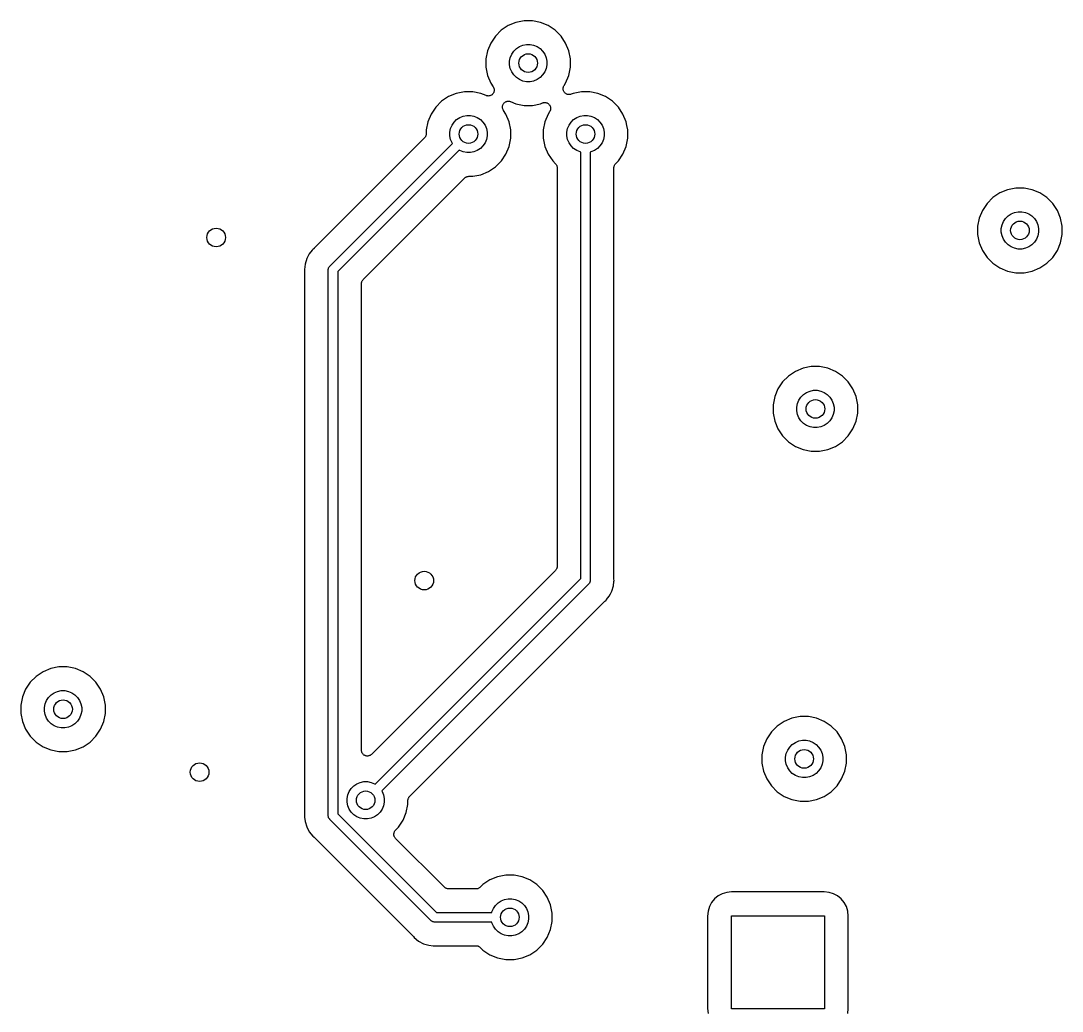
# Model space of a CAD drawing. Extents: x 1.79 to 9.66, y -5.89 to -1.5.
# Drawn here: x 5.375 to 6.256, y -2.833 to -1.995 of the extents above; entities that cross this region are included whole.
import ezdxf

# ---------------------------------------------------------------- set-up
doc = ezdxf.new("R2010")
doc.units = 0
doc.header["$MEASUREMENT"] = 0
doc.layers.add('BLACK', color=7, linetype='CONTINUOUS')

msp = doc.modelspace()

# ---------------------------------------------------------------- linework, layer by layer
at = {"layer": 'BLACK', "linetype": 'CONTINUOUS'}
for p, q in [((5.78757, -1.99912), (5.78171, -2.00303)), ((5.79407, -1.99643), (5.78757, -1.99912)), ((5.80098, -1.99505), (5.79407, -1.99643)), ((5.80802, -1.99505), (5.80098, -1.99505)), ((5.81493, -1.99643), (5.80802, -1.99505)), ((5.82143, -1.99912), (5.81493, -1.99643)), ((5.82729, -2.00303), (5.82143, -1.99912)), ((5.77673, -2.00801), (5.77282, -2.01387)), ((5.78171, -2.00303), (5.77673, -2.00801)), ((5.83227, -2.00801), (5.82729, -2.00303)), ((5.83618, -2.01387), (5.83227, -2.00801)), ((5.77282, -2.01387), (5.77013, -2.02037)), ((5.79446, -2.01857), (5.79704, -2.01684)), ((5.79704, -2.01684), (5.79991, -2.01566)), ((5.79991, -2.01566), (5.80295, -2.01505)), ((5.80295, -2.01505), (5.80605, -2.01505)), ((5.80605, -2.01505), (5.80909, -2.01566)), ((5.80909, -2.01566), (5.81196, -2.01684)), ((5.81196, -2.01684), (5.81454, -2.01857)), ((5.83887, -2.02037), (5.83618, -2.01387)), ((5.77013, -2.02037), (5.76875, -2.02728)), ((5.78875, -2.02925), (5.78936, -2.02621)), ((5.78936, -2.02621), (5.79054, -2.02334)), ((5.79054, -2.02334), (5.79227, -2.02076)), ((5.79227, -2.02076), (5.79446, -2.01857)), ((5.81454, -2.01857), (5.81673, -2.02076)), ((5.81673, -2.02076), (5.81846, -2.02334)), ((5.81846, -2.02334), (5.81964, -2.02621)), ((5.81964, -2.02621), (5.82025, -2.02925)), ((5.84025, -2.02728), (5.83887, -2.02037)), ((5.76875, -2.02728), (5.76875, -2.03432)), ((5.76875, -2.03432), (5.77013, -2.04123)), ((5.78875, -2.03235), (5.78875, -2.02925)), ((5.78936, -2.03539), (5.78875, -2.03235)), ((5.82025, -2.03235), (5.81964, -2.03539)), ((5.82025, -2.02925), (5.82025, -2.03235)), ((5.83887, -2.04123), (5.84025, -2.03432)), ((5.84025, -2.03432), (5.84025, -2.02728)), ((5.77013, -2.04123), (5.77282, -2.04773)), ((5.79054, -2.03826), (5.78936, -2.03539)), ((5.79227, -2.04084), (5.79054, -2.03826)), ((5.79446, -2.04303), (5.79227, -2.04084)), ((5.79704, -2.04476), (5.79446, -2.04303)), ((5.81454, -2.04303), (5.81196, -2.04476)), ((5.81673, -2.04084), (5.81454, -2.04303)), ((5.81846, -2.03826), (5.81673, -2.04084)), ((5.81964, -2.03539), (5.81846, -2.03826)), ((5.83618, -2.04773), (5.83887, -2.04123)), ((5.77282, -2.04773), (5.77491, -2.05085)), ((5.77491, -2.05085), (5.77494, -2.0509)), ((5.77494, -2.0509), (5.77494, -2.0509)), ((5.77494, -2.0509), (5.77494, -2.0509)), ((5.77494, -2.0509), (5.77494, -2.05091)), ((5.77494, -2.05091), (5.77517, -2.05135)), ((5.77517, -2.05135), (5.77539, -2.05177)), ((5.77539, -2.05177), (5.77539, -2.05177)), ((5.77539, -2.05177), (5.77539, -2.05178)), ((5.77539, -2.05178), (5.77553, -2.05224)), ((5.77553, -2.05224), (5.77566, -2.0527)), ((5.77566, -2.0527), (5.77566, -2.05271)), ((5.77566, -2.05271), (5.77566, -2.05272)), ((5.77566, -2.05272), (5.77571, -2.0532)), ((5.79991, -2.04594), (5.79704, -2.04476)), ((5.80295, -2.04655), (5.79991, -2.04594)), ((5.80605, -2.04655), (5.80295, -2.04655)), ((5.80909, -2.04594), (5.80605, -2.04655)), ((5.81196, -2.04476), (5.80909, -2.04594)), ((5.83402, -2.05246), (5.83407, -2.05198)), ((5.83402, -2.05247), (5.83402, -2.05246)), ((5.83406, -2.05296), (5.83402, -2.05247)), ((5.83402, -2.05247), (5.83402, -2.05247)), ((5.83407, -2.05198), (5.83411, -2.0515)), ((5.83411, -2.0515), (5.83412, -2.0515)), ((5.83412, -2.05149), (5.83426, -2.05102)), ((5.83412, -2.0515), (5.83412, -2.05149)), ((5.83426, -2.05102), (5.8344, -2.05057)), ((5.8344, -2.05056), (5.83463, -2.05013)), ((5.8344, -2.05057), (5.8344, -2.05056)), ((5.8344, -2.05056), (5.8344, -2.05056)), ((5.83463, -2.05013), (5.83486, -2.04971)), ((5.83486, -2.04971), (5.83618, -2.04773)), ((5.73707, -2.05912), (5.73121, -2.06303)), ((5.74357, -2.05643), (5.73707, -2.05912)), ((5.75048, -2.05505), (5.74357, -2.05643)), ((5.75752, -2.05505), (5.75048, -2.05505)), ((5.76443, -2.05643), (5.75752, -2.05505)), ((5.76884, -2.05825), (5.76443, -2.05643)), ((5.76929, -2.05839), (5.76884, -2.05825)), ((5.76976, -2.05853), (5.76929, -2.05839)), ((5.76977, -2.05854), (5.76976, -2.05853)), ((5.76976, -2.05853), (5.76976, -2.05853)), ((5.77024, -2.05858), (5.76977, -2.05854)), ((5.77073, -2.05863), (5.77024, -2.05858)), ((5.77074, -2.05863), (5.77073, -2.05863)), ((5.77073, -2.05863), (5.77073, -2.05863)), ((5.77121, -2.05859), (5.77074, -2.05863)), ((5.7717, -2.05854), (5.77121, -2.05859)), ((5.77171, -2.05854), (5.7717, -2.05854)), ((5.7717, -2.05854), (5.7717, -2.05854)), ((5.77217, -2.0584), (5.77171, -2.05854)), ((5.77263, -2.05826), (5.77217, -2.0584)), ((5.77264, -2.05826), (5.77263, -2.05826)), ((5.77265, -2.05826), (5.77264, -2.05826)), ((5.77306, -2.05804), (5.77265, -2.05826)), ((5.7735, -2.05781), (5.77306, -2.05804)), ((5.77351, -2.0578), (5.7735, -2.0578)), ((5.7735, -2.0578), (5.7735, -2.05781)), ((5.77388, -2.0575), (5.77351, -2.0578)), ((5.77426, -2.0572), (5.77388, -2.0575)), ((5.77427, -2.05719), (5.77426, -2.05719)), ((5.77426, -2.05719), (5.77426, -2.0572)), ((5.77457, -2.05681), (5.77427, -2.05719)), ((5.77488, -2.05645), (5.77457, -2.05681)), ((5.77489, -2.05644), (5.77488, -2.05644)), ((5.77488, -2.05644), (5.77488, -2.05645)), ((5.77512, -2.05602), (5.77489, -2.05644)), ((5.77535, -2.05559), (5.77512, -2.05602)), ((5.7755, -2.05512), (5.77535, -2.05558)), ((5.77535, -2.05558), (5.77535, -2.05558)), ((5.77535, -2.05558), (5.77535, -2.05559)), ((5.77564, -2.05466), (5.7755, -2.05512)), ((5.7757, -2.05417), (5.77564, -2.05465)), ((5.77564, -2.05465), (5.77564, -2.05465)), ((5.77564, -2.05465), (5.77564, -2.05466)), ((5.77575, -2.05369), (5.7757, -2.05417)), ((5.77571, -2.0532), (5.77575, -2.05368)), ((5.77575, -2.05368), (5.77575, -2.05368)), ((5.77575, -2.05368), (5.77575, -2.05369)), ((5.83411, -2.05343), (5.83406, -2.05296)), ((5.83411, -2.05344), (5.83411, -2.05343)), ((5.83411, -2.05345), (5.83411, -2.05344)), ((5.83424, -2.0539), (5.83411, -2.05345)), ((5.83438, -2.05437), (5.83424, -2.0539)), ((5.83439, -2.05437), (5.83438, -2.05437)), ((5.83439, -2.05438), (5.83439, -2.05437)), ((5.83462, -2.05481), (5.83439, -2.05438)), ((5.83484, -2.05523), (5.83462, -2.05481)), ((5.83484, -2.05524), (5.83484, -2.05523)), ((5.83516, -2.05563), (5.83484, -2.05524)), ((5.83484, -2.05524), (5.83484, -2.05524)), ((5.83545, -2.05599), (5.83516, -2.05563)), ((5.83546, -2.056), (5.83545, -2.05599)), ((5.83584, -2.05632), (5.83546, -2.056)), ((5.83546, -2.056), (5.83546, -2.056)), ((5.8362, -2.05662), (5.83584, -2.05632)), ((5.83621, -2.05662), (5.8362, -2.05662)), ((5.8362, -2.05662), (5.8362, -2.05662)), ((5.83663, -2.05685), (5.83621, -2.05662)), ((5.83705, -2.05709), (5.83663, -2.05685)), ((5.83706, -2.05709), (5.83705, -2.05709)), ((5.83707, -2.05709), (5.83706, -2.05709)), ((5.83752, -2.05723), (5.83707, -2.05709)), ((5.83799, -2.05738), (5.83752, -2.05723)), ((5.838, -2.05738), (5.83799, -2.05738)), ((5.83799, -2.05738), (5.83799, -2.05738)), ((5.83847, -2.05743), (5.838, -2.05738)), ((5.83896, -2.05749), (5.83847, -2.05743)), ((5.83897, -2.05749), (5.83896, -2.05749)), ((5.83896, -2.05749), (5.83896, -2.05749)), ((5.83944, -2.05744), (5.83897, -2.05749)), ((5.83993, -2.0574), (5.83944, -2.05744)), ((5.83994, -2.0574), (5.83993, -2.0574)), ((5.83993, -2.0574), (5.83993, -2.0574)), ((5.8404, -2.05727), (5.83994, -2.0574)), ((5.84087, -2.05713), (5.8404, -2.05727)), ((5.84088, -2.05713), (5.84087, -2.05713)), ((5.84093, -2.05711), (5.84088, -2.05713)), ((5.84088, -2.05713), (5.84088, -2.05713)), ((5.84088, -2.05713), (5.84088, -2.05713)), ((5.84257, -2.05643), (5.84093, -2.05711)), ((5.84948, -2.05505), (5.84257, -2.05643)), ((5.85652, -2.05505), (5.84948, -2.05505)), ((5.86343, -2.05643), (5.85652, -2.05505)), ((5.86993, -2.05912), (5.86343, -2.05643)), ((5.87579, -2.06303), (5.86993, -2.05912)), ((5.72623, -2.06801), (5.72232, -2.07387)), ((5.73121, -2.06303), (5.72623, -2.06801)), ((5.78275, -2.06791), (5.7828, -2.06743)), ((5.78275, -2.06792), (5.78275, -2.06791)), ((5.78279, -2.0684), (5.78275, -2.06792)), ((5.78275, -2.06792), (5.78275, -2.06792)), ((5.78284, -2.06888), (5.78279, -2.0684)), ((5.7828, -2.06743), (5.78286, -2.06695)), ((5.78284, -2.06889), (5.78284, -2.06888)), ((5.78284, -2.0689), (5.78284, -2.06889)), ((5.78297, -2.06936), (5.78284, -2.0689)), ((5.78286, -2.06694), (5.783, -2.06649)), ((5.78286, -2.06695), (5.78286, -2.06694)), ((5.78286, -2.06695), (5.78286, -2.06695)), ((5.78311, -2.06982), (5.78297, -2.06936)), ((5.783, -2.06649), (5.78315, -2.06602)), ((5.78311, -2.06983), (5.78311, -2.06982)), ((5.78333, -2.07025), (5.78311, -2.06983)), ((5.78311, -2.06983), (5.78311, -2.06983)), ((5.78315, -2.06601), (5.78338, -2.06559)), ((5.78315, -2.06602), (5.78315, -2.06601)), ((5.78315, -2.06602), (5.78315, -2.06602)), ((5.78356, -2.07069), (5.78333, -2.07025)), ((5.78338, -2.06559), (5.78361, -2.06516)), ((5.78361, -2.06516), (5.78362, -2.06516)), ((5.78362, -2.06515), (5.78392, -2.06479)), ((5.78362, -2.06516), (5.78362, -2.06515)), ((5.78392, -2.06479), (5.78423, -2.06441)), ((5.78423, -2.06441), (5.78424, -2.06441)), ((5.78424, -2.0644), (5.78462, -2.0641)), ((5.78424, -2.06441), (5.78424, -2.0644)), ((5.78462, -2.0641), (5.78499, -2.0638)), ((5.78499, -2.0638), (5.785, -2.0638)), ((5.785, -2.06379), (5.78543, -2.06356)), ((5.785, -2.0638), (5.785, -2.06379)), ((5.78543, -2.06356), (5.78585, -2.06334)), ((5.78585, -2.06334), (5.78586, -2.06334)), ((5.78586, -2.06334), (5.78587, -2.06334)), ((5.78587, -2.06334), (5.78633, -2.0632)), ((5.78633, -2.0632), (5.78679, -2.06306)), ((5.78679, -2.06306), (5.7868, -2.06306)), ((5.7868, -2.06306), (5.78728, -2.06301)), ((5.7868, -2.06306), (5.7868, -2.06306)), ((5.78728, -2.06301), (5.78776, -2.06297)), ((5.78776, -2.06297), (5.78777, -2.06297)), ((5.78777, -2.06297), (5.78777, -2.06297)), ((5.78777, -2.06297), (5.78826, -2.06302)), ((5.78826, -2.06302), (5.78873, -2.06306)), ((5.78873, -2.06306), (5.78874, -2.06307)), ((5.78874, -2.06307), (5.78874, -2.06307)), ((5.78874, -2.06307), (5.7892, -2.06321)), ((5.7892, -2.06321), (5.78966, -2.06335)), ((5.78966, -2.06335), (5.79407, -2.06517)), ((5.79407, -2.06517), (5.80098, -2.06655)), ((5.80098, -2.06655), (5.80802, -2.06655)), ((5.80802, -2.06655), (5.81493, -2.06517)), ((5.81493, -2.06517), (5.81657, -2.06449)), ((5.81657, -2.06449), (5.81662, -2.06447)), ((5.81662, -2.06447), (5.81662, -2.06447)), ((5.81662, -2.06447), (5.81662, -2.06447)), ((5.81662, -2.06447), (5.81663, -2.06447)), ((5.81663, -2.06447), (5.8171, -2.06433)), ((5.8171, -2.06433), (5.81756, -2.0642)), ((5.81756, -2.0642), (5.81757, -2.0642)), ((5.81757, -2.0642), (5.81805, -2.06416)), ((5.81757, -2.0642), (5.81757, -2.0642)), ((5.81805, -2.06416), (5.81853, -2.06411)), ((5.81853, -2.06411), (5.81854, -2.06411)), ((5.81854, -2.06411), (5.81854, -2.06411)), ((5.81854, -2.06411), (5.81903, -2.06417)), ((5.81903, -2.06417), (5.8195, -2.06422)), ((5.8195, -2.06422), (5.81951, -2.06422)), ((5.81951, -2.06422), (5.81951, -2.06422)), ((5.81951, -2.06422), (5.81999, -2.06437)), ((5.81999, -2.06437), (5.82043, -2.06451)), ((5.82043, -2.06451), (5.82044, -2.06451)), ((5.82044, -2.06451), (5.82044, -2.06451)), ((5.82044, -2.06451), (5.82087, -2.06475)), ((5.82087, -2.06475), (5.82129, -2.06498)), ((5.82129, -2.06498), (5.8213, -2.06498)), ((5.8213, -2.06498), (5.8213, -2.06498)), ((5.8213, -2.06498), (5.82166, -2.06529)), ((5.82166, -2.06529), (5.82204, -2.0656)), ((5.82204, -2.0656), (5.82204, -2.0656)), ((5.82204, -2.0656), (5.82205, -2.06561)), ((5.82205, -2.06561), (5.82234, -2.06597)), ((5.82234, -2.06597), (5.82266, -2.06636)), ((5.82266, -2.06636), (5.82266, -2.06636)), ((5.82266, -2.06636), (5.82266, -2.06637)), ((5.82266, -2.06637), (5.82288, -2.06678)), ((5.82288, -2.06678), (5.82311, -2.06722)), ((5.82311, -2.06722), (5.82311, -2.06723)), ((5.82311, -2.06723), (5.82312, -2.06723)), ((5.82312, -2.06723), (5.82325, -2.06769)), ((5.82338, -2.07011), (5.82324, -2.07058)), ((5.82325, -2.06769), (5.82339, -2.06815)), ((5.82339, -2.0701), (5.82338, -2.0701)), ((5.82338, -2.0701), (5.82338, -2.07011)), ((5.82339, -2.06815), (5.82339, -2.06816)), ((5.82339, -2.06816), (5.82339, -2.06817)), ((5.82339, -2.06817), (5.82344, -2.06864)), ((5.82343, -2.06961), (5.82339, -2.0701)), ((5.82348, -2.06914), (5.82343, -2.06961)), ((5.82344, -2.06864), (5.82348, -2.06913)), ((5.82348, -2.06913), (5.82348, -2.06913)), ((5.82348, -2.06913), (5.82348, -2.06914)), ((5.88077, -2.06801), (5.87579, -2.06303)), ((5.88468, -2.07387), (5.88077, -2.06801)), ((5.72232, -2.07387), (5.71963, -2.08037)), ((5.74177, -2.08076), (5.74396, -2.07857)), ((5.74396, -2.07857), (5.74654, -2.07684)), ((5.74654, -2.07684), (5.74941, -2.07566)), ((5.74941, -2.07566), (5.75245, -2.07505)), ((5.75245, -2.07505), (5.75555, -2.07505)), ((5.75555, -2.07505), (5.75859, -2.07566)), ((5.75859, -2.07566), (5.76146, -2.07684)), ((5.76146, -2.07684), (5.76404, -2.07857)), ((5.76404, -2.07857), (5.76623, -2.08076)), ((5.78356, -2.0707), (5.78356, -2.07069)), ((5.78359, -2.07075), (5.78356, -2.0707)), ((5.78356, -2.0707), (5.78356, -2.0707)), ((5.78356, -2.0707), (5.78356, -2.0707)), ((5.78568, -2.07387), (5.78359, -2.07075)), ((5.78837, -2.08037), (5.78568, -2.07387)), ((5.82132, -2.07387), (5.81863, -2.08037)), ((5.82264, -2.07189), (5.82132, -2.07387)), ((5.82287, -2.07147), (5.82264, -2.07189)), ((5.8231, -2.07104), (5.82287, -2.07147)), ((5.82324, -2.07058), (5.8231, -2.07103)), ((5.8231, -2.07103), (5.8231, -2.07104)), ((5.8231, -2.07104), (5.8231, -2.07104)), ((5.84077, -2.08076), (5.84296, -2.07857)), ((5.84296, -2.07857), (5.84554, -2.07684)), ((5.84554, -2.07684), (5.84841, -2.07566)), ((5.84841, -2.07566), (5.85145, -2.07505)), ((5.85145, -2.07505), (5.85455, -2.07505)), ((5.85455, -2.07505), (5.85759, -2.07566)), ((5.85759, -2.07566), (5.86046, -2.07684)), ((5.86046, -2.07684), (5.86304, -2.07857)), ((5.86304, -2.07857), (5.86523, -2.08076)), ((5.88737, -2.08037), (5.88468, -2.07387)), ((5.71963, -2.08037), (5.71825, -2.08728)), ((5.71825, -2.08728), (5.71825, -2.09054)), ((5.73825, -2.08925), (5.73886, -2.08621)), ((5.73886, -2.08621), (5.74004, -2.08334)), ((5.74004, -2.08334), (5.74177, -2.08076)), ((5.76623, -2.08076), (5.76796, -2.08334)), ((5.76796, -2.08334), (5.76914, -2.08621)), ((5.76914, -2.08621), (5.76975, -2.08925)), ((5.78975, -2.08728), (5.78837, -2.08037)), ((5.78975, -2.09432), (5.78975, -2.08728)), ((5.81863, -2.08037), (5.81725, -2.08728)), ((5.81725, -2.08728), (5.81725, -2.09432)), ((5.83725, -2.08925), (5.83786, -2.08621)), ((5.83786, -2.08621), (5.83904, -2.08334)), ((5.83904, -2.08334), (5.84077, -2.08076)), ((5.86523, -2.08076), (5.86696, -2.08334)), ((5.86696, -2.08334), (5.86814, -2.08621)), ((5.86814, -2.08621), (5.86875, -2.08925)), ((5.88801, -2.08358), (5.88737, -2.08037)), ((5.88875, -2.08728), (5.88801, -2.08358)), ((5.88875, -2.09432), (5.88875, -2.08728)), ((5.71679, -2.09407), (5.62341, -2.18744)), ((5.71708, -2.09371), (5.71679, -2.09407)), ((5.71738, -2.09336), (5.71708, -2.09371)), ((5.71739, -2.09334), (5.71738, -2.09336)), ((5.71741, -2.09332), (5.71739, -2.09334)), ((5.71762, -2.09291), (5.71741, -2.09332)), ((5.71785, -2.09251), (5.71762, -2.09291)), ((5.71786, -2.09248), (5.71785, -2.09251)), ((5.71787, -2.09246), (5.71786, -2.09248)), ((5.718, -2.09202), (5.71787, -2.09246)), ((5.71814, -2.09158), (5.718, -2.09202)), ((5.71815, -2.09155), (5.71814, -2.09158)), ((5.7182, -2.09107), (5.71815, -2.09152)), ((5.71815, -2.09152), (5.71815, -2.09155)), ((5.71825, -2.09061), (5.7182, -2.09107)), ((5.71825, -2.09054), (5.71825, -2.09055)), ((5.71825, -2.09055), (5.71825, -2.09055)), ((5.71825, -2.09055), (5.71825, -2.09055)), ((5.71825, -2.09055), (5.71825, -2.09061)), ((5.73825, -2.09235), (5.73825, -2.08925)), ((5.73886, -2.09539), (5.73825, -2.09235)), ((5.74004, -2.09826), (5.73886, -2.09539)), ((5.76914, -2.09539), (5.76796, -2.09826)), ((5.76975, -2.09235), (5.76914, -2.09539)), ((5.76975, -2.08925), (5.76975, -2.09235)), ((5.78837, -2.10123), (5.78975, -2.09432)), ((5.81725, -2.09432), (5.81863, -2.10123)), ((5.83725, -2.09235), (5.83725, -2.08925)), ((5.83786, -2.09539), (5.83725, -2.09235)), ((5.83904, -2.09826), (5.83786, -2.09539)), ((5.86814, -2.09539), (5.86696, -2.09826)), ((5.86875, -2.09235), (5.86814, -2.09539)), ((5.86875, -2.08925), (5.86875, -2.09235)), ((5.88737, -2.10123), (5.88875, -2.09432)), ((5.63669, -2.20245), (5.74038, -2.09876)), ((5.74604, -2.10442), (5.64338, -2.20708)), ((5.74038, -2.09876), (5.74004, -2.09826)), ((5.74654, -2.10476), (5.74604, -2.10442)), ((5.74941, -2.10594), (5.74654, -2.10476)), ((5.76146, -2.10476), (5.75859, -2.10594)), ((5.76404, -2.10303), (5.76146, -2.10476)), ((5.76623, -2.10084), (5.76404, -2.10303)), ((5.76796, -2.09826), (5.76623, -2.10084)), ((5.78568, -2.10773), (5.78837, -2.10123)), ((5.81863, -2.10123), (5.82132, -2.10773)), ((5.84077, -2.10084), (5.83904, -2.09826)), ((5.84296, -2.10303), (5.84077, -2.10084)), ((5.84554, -2.10476), (5.84296, -2.10303)), ((5.84841, -2.10594), (5.84554, -2.10476)), ((5.86046, -2.10476), (5.85759, -2.10594)), ((5.86304, -2.10303), (5.86046, -2.10476)), ((5.86523, -2.10084), (5.86304, -2.10303)), ((5.86696, -2.09826), (5.86523, -2.10084)), ((5.88468, -2.10773), (5.88737, -2.10123)), ((5.75245, -2.10655), (5.74941, -2.10594)), ((5.75555, -2.10655), (5.75245, -2.10655)), ((5.75859, -2.10594), (5.75555, -2.10655)), ((5.77679, -2.11857), (5.78177, -2.11359)), ((5.78177, -2.11359), (5.78568, -2.10773)), ((5.82132, -2.10773), (5.82523, -2.11359)), ((5.82523, -2.11359), (5.82754, -2.11589)), ((5.849, -2.10606), (5.84841, -2.10594)), ((5.849, -2.46664), (5.849, -2.10606)), ((5.85759, -2.10594), (5.857, -2.10606)), ((5.857, -2.10606), (5.857, -2.4681)), ((5.87846, -2.11589), (5.88077, -2.11359)), ((5.88077, -2.11359), (5.88468, -2.10773)), ((5.76443, -2.12517), (5.77093, -2.12248)), ((5.77093, -2.12248), (5.77679, -2.11857)), ((5.82754, -2.11589), (5.82755, -2.1159)), ((5.82755, -2.1159), (5.82755, -2.1159)), ((5.82755, -2.1159), (5.82755, -2.1159)), ((5.82755, -2.1159), (5.82758, -2.11594)), ((5.82758, -2.11594), (5.82787, -2.1163)), ((5.82787, -2.1163), (5.82816, -2.11666)), ((5.82816, -2.11666), (5.82818, -2.11668)), ((5.82818, -2.11668), (5.82819, -2.1167)), ((5.82819, -2.1167), (5.82841, -2.11711)), ((5.82841, -2.11711), (5.82862, -2.11752)), ((5.82862, -2.11752), (5.82863, -2.11755)), ((5.82863, -2.11755), (5.82864, -2.11757)), ((5.82864, -2.11757), (5.82877, -2.11801)), ((5.82877, -2.11801), (5.8289, -2.11846)), ((5.8289, -2.11846), (5.82891, -2.11848)), ((5.82891, -2.11848), (5.82891, -2.11851)), ((5.82891, -2.11851), (5.82895, -2.11897)), ((5.82895, -2.11897), (5.829, -2.11943)), ((5.829, -2.11943), (5.829, -2.45629)), ((5.877, -2.11936), (5.87705, -2.1189)), ((5.877, -2.11941), (5.877, -2.11936)), ((5.877, -2.11943), (5.877, -2.11941)), ((5.877, -2.11941), (5.877, -2.11941)), ((5.877, -2.11941), (5.877, -2.11941)), ((5.877, -2.46688), (5.877, -2.11943)), ((5.87705, -2.1189), (5.8771, -2.11844)), ((5.8771, -2.11844), (5.87711, -2.11841)), ((5.87711, -2.11839), (5.87725, -2.11795)), ((5.87711, -2.11841), (5.87711, -2.11839)), ((5.87725, -2.11795), (5.87738, -2.1175)), ((5.87738, -2.1175), (5.8774, -2.11748)), ((5.8774, -2.11746), (5.87763, -2.11705)), ((5.8774, -2.11748), (5.8774, -2.11746)), ((5.87763, -2.11705), (5.87785, -2.11664)), ((5.87785, -2.11664), (5.87786, -2.11662)), ((5.87786, -2.11662), (5.87787, -2.1166)), ((5.87787, -2.1166), (5.87817, -2.11625)), ((5.87817, -2.11625), (5.87846, -2.11589)), ((5.66484, -2.2139), (5.75073, -2.12801)), ((5.75073, -2.12801), (5.75074, -2.128)), ((5.75074, -2.128), (5.75078, -2.12796)), ((5.75074, -2.128), (5.75074, -2.128)), ((5.75074, -2.128), (5.75074, -2.128)), ((5.75078, -2.12796), (5.75114, -2.12767)), ((5.75114, -2.12767), (5.7515, -2.12738)), ((5.7515, -2.12738), (5.75152, -2.12737)), ((5.75152, -2.12737), (5.75154, -2.12735)), ((5.75154, -2.12735), (5.75195, -2.12714)), ((5.75195, -2.12714), (5.75236, -2.12693)), ((5.75236, -2.12693), (5.75238, -2.12692)), ((5.75238, -2.12692), (5.75241, -2.12691)), ((5.75241, -2.12691), (5.75285, -2.12678)), ((5.75285, -2.12678), (5.75329, -2.12664)), ((5.75329, -2.12664), (5.75332, -2.12664)), ((5.75332, -2.12664), (5.75334, -2.12663)), ((5.75334, -2.12663), (5.75381, -2.12659)), ((5.75381, -2.12659), (5.75426, -2.12655)), ((5.75426, -2.12655), (5.75752, -2.12655)), ((5.75752, -2.12655), (5.76443, -2.12517)), ((6.20357, -2.14062), (6.19771, -2.14453)), ((6.21007, -2.13793), (6.20357, -2.14062)), ((6.21698, -2.13655), (6.21007, -2.13793)), ((6.22402, -2.13655), (6.21698, -2.13655)), ((6.23093, -2.13793), (6.22402, -2.13655)), ((6.23743, -2.14062), (6.23093, -2.13793)), ((6.24329, -2.14453), (6.23743, -2.14062)), ((6.19273, -2.14951), (6.18882, -2.15537)), ((6.19771, -2.14453), (6.19273, -2.14951)), ((6.24827, -2.14951), (6.24329, -2.14453)), ((6.25218, -2.15537), (6.24827, -2.14951)), ((6.18882, -2.15537), (6.18613, -2.16187)), ((6.21046, -2.16007), (6.21304, -2.15834)), ((6.21304, -2.15834), (6.21591, -2.15716)), ((6.21591, -2.15716), (6.21895, -2.15655)), ((6.21895, -2.15655), (6.22205, -2.15655)), ((6.22205, -2.15655), (6.22509, -2.15716)), ((6.22509, -2.15716), (6.22796, -2.15834)), ((6.22796, -2.15834), (6.23054, -2.16007)), ((6.25487, -2.16187), (6.25218, -2.15537)), ((6.18613, -2.16187), (6.18475, -2.16878)), ((6.20536, -2.16771), (6.20654, -2.16484)), ((6.20654, -2.16484), (6.20827, -2.16226)), ((6.20827, -2.16226), (6.21046, -2.16007)), ((6.23054, -2.16007), (6.23273, -2.16226)), ((6.23273, -2.16226), (6.23446, -2.16484)), ((6.23446, -2.16484), (6.23564, -2.16771)), ((6.25625, -2.16878), (6.25487, -2.16187)), ((6.18475, -2.16878), (6.18475, -2.17582)), ((6.18475, -2.17582), (6.18613, -2.18273)), ((6.20475, -2.17075), (6.20536, -2.16771)), ((6.20475, -2.17385), (6.20475, -2.17075)), ((6.20536, -2.17689), (6.20475, -2.17385)), ((6.23564, -2.16771), (6.23625, -2.17075)), ((6.23625, -2.17385), (6.23564, -2.17689)), ((6.23625, -2.17075), (6.23625, -2.17385)), ((6.25487, -2.18273), (6.25625, -2.17582)), ((6.25625, -2.17582), (6.25625, -2.16878)), ((6.18613, -2.18273), (6.18882, -2.18923)), ((6.20654, -2.17976), (6.20536, -2.17689)), ((6.20827, -2.18234), (6.20654, -2.17976)), ((6.21046, -2.18453), (6.20827, -2.18234)), ((6.21304, -2.18626), (6.21046, -2.18453)), ((6.23054, -2.18453), (6.22796, -2.18626)), ((6.23273, -2.18234), (6.23054, -2.18453)), ((6.23446, -2.17976), (6.23273, -2.18234)), ((6.23564, -2.17689), (6.23446, -2.17976)), ((6.25218, -2.18923), (6.25487, -2.18273)), ((5.61933, -2.19202), (5.6171, -2.19619)), ((5.62173, -2.1891), (5.61933, -2.19202)), ((5.62233, -2.18837), (5.62173, -2.1891)), ((5.62173, -2.1891), (5.62173, -2.1891)), ((5.62305, -2.18777), (5.62233, -2.18837)), ((5.6232, -2.18762), (5.62305, -2.18777)), ((5.62336, -2.18749), (5.6232, -2.18762)), ((5.62341, -2.18744), (5.62336, -2.18749)), ((6.18882, -2.18923), (6.19273, -2.19509)), ((6.21591, -2.18744), (6.21304, -2.18626)), ((6.21895, -2.18805), (6.21591, -2.18744)), ((6.22205, -2.18805), (6.21895, -2.18805)), ((6.22509, -2.18744), (6.22205, -2.18805)), ((6.22796, -2.18626), (6.22509, -2.18744)), ((6.24827, -2.19509), (6.25218, -2.18923)), ((5.61573, -2.20072), (5.61526, -2.20542)), ((5.6171, -2.19619), (5.61573, -2.20072)), ((5.63654, -2.20258), (5.63669, -2.20245)), ((6.19273, -2.19509), (6.19771, -2.20007)), ((6.19771, -2.20007), (6.20357, -2.20398)), ((6.23743, -2.20398), (6.24329, -2.20007)), ((6.24329, -2.20007), (6.24827, -2.19509)), ((5.61526, -2.20542), (5.61535, -2.20636)), ((5.61535, -2.20636), (5.61536, -2.20643)), ((5.61536, -2.20643), (5.61536, -2.20664)), ((5.61536, -2.20664), (5.61538, -2.20685)), ((5.61538, -2.20685), (5.61538, -2.66613)), ((5.63536, -2.20542), (5.63544, -2.20464)), ((5.63538, -2.20562), (5.63536, -2.20542)), ((5.63538, -2.66736), (5.63538, -2.20562)), ((5.63544, -2.20464), (5.63566, -2.20388)), ((5.63566, -2.20388), (5.63584, -2.20356)), ((5.63584, -2.20356), (5.63604, -2.20319)), ((5.63604, -2.20319), (5.63654, -2.20258)), ((5.64338, -2.20708), (5.64338, -2.6659)), ((6.20357, -2.20398), (6.21007, -2.20667)), ((6.21007, -2.20667), (6.21698, -2.20805)), ((6.21698, -2.20805), (6.22402, -2.20805)), ((6.22402, -2.20805), (6.23093, -2.20667)), ((6.23093, -2.20667), (6.23743, -2.20398)), ((5.66338, -2.21736), (5.66343, -2.2169)), ((5.66338, -2.21742), (5.66338, -2.21736)), ((5.66338, -2.21743), (5.66338, -2.21742)), ((5.66338, -2.21742), (5.66338, -2.21742)), ((5.66338, -2.21742), (5.66338, -2.21742)), ((5.66338, -2.61191), (5.66338, -2.21743)), ((5.66343, -2.2169), (5.66348, -2.21645)), ((5.66348, -2.21642), (5.66349, -2.21639)), ((5.66348, -2.21645), (5.66348, -2.21642)), ((5.66349, -2.21639), (5.66363, -2.21595)), ((5.66363, -2.21595), (5.66376, -2.21551)), ((5.66376, -2.21551), (5.66377, -2.21549)), ((5.66377, -2.21549), (5.66378, -2.21546)), ((5.66378, -2.21546), (5.66401, -2.21506)), ((5.66401, -2.21506), (5.66422, -2.21465)), ((5.66422, -2.21465), (5.66424, -2.21463)), ((5.66424, -2.21463), (5.66425, -2.21461)), ((5.66425, -2.21461), (5.66455, -2.21426)), ((5.66455, -2.21426), (5.66484, -2.2139)), ((6.03707, -2.28893), (6.03057, -2.29162)), ((6.04398, -2.28755), (6.03707, -2.28893)), ((6.05102, -2.28755), (6.04398, -2.28755)), ((6.05793, -2.28893), (6.05102, -2.28755)), ((6.06443, -2.29162), (6.05793, -2.28893)), ((6.02471, -2.29553), (6.01973, -2.30051)), ((6.03057, -2.29162), (6.02471, -2.29553)), ((6.07029, -2.29553), (6.06443, -2.29162)), ((6.07527, -2.30051), (6.07029, -2.29553)), ((6.01582, -2.30637), (6.01313, -2.31287)), ((6.01973, -2.30051), (6.01582, -2.30637)), ((6.04004, -2.30934), (6.04291, -2.30816)), ((6.04291, -2.30816), (6.04595, -2.30755)), ((6.04595, -2.30755), (6.04905, -2.30755)), ((6.04905, -2.30755), (6.05209, -2.30816)), ((6.05209, -2.30816), (6.05496, -2.30934)), ((6.07918, -2.30637), (6.07527, -2.30051)), ((6.08187, -2.31287), (6.07918, -2.30637)), ((6.01313, -2.31287), (6.01175, -2.31978)), ((6.03236, -2.31871), (6.03354, -2.31584)), ((6.03354, -2.31584), (6.03527, -2.31326)), ((6.03527, -2.31326), (6.03746, -2.31107)), ((6.03746, -2.31107), (6.04004, -2.30934)), ((6.05496, -2.30934), (6.05754, -2.31107)), ((6.05754, -2.31107), (6.05973, -2.31326)), ((6.05973, -2.31326), (6.06146, -2.31584)), ((6.06146, -2.31584), (6.06264, -2.31871)), ((6.08325, -2.31978), (6.08187, -2.31287)), ((6.01175, -2.31978), (6.01175, -2.32682)), ((6.03175, -2.32175), (6.03236, -2.31871)), ((6.03175, -2.32485), (6.03175, -2.32175)), ((6.03236, -2.32789), (6.03175, -2.32485)), ((6.06264, -2.31871), (6.06325, -2.32175)), ((6.06325, -2.32485), (6.06264, -2.32789)), ((6.06325, -2.32175), (6.06325, -2.32485)), ((6.08325, -2.32682), (6.08325, -2.31978)), ((6.01175, -2.32682), (6.01313, -2.33373)), ((6.01313, -2.33373), (6.01582, -2.34023)), ((6.03354, -2.33076), (6.03236, -2.32789)), ((6.03527, -2.33334), (6.03354, -2.33076)), ((6.03746, -2.33553), (6.03527, -2.33334)), ((6.05973, -2.33334), (6.05754, -2.33553)), ((6.06146, -2.33076), (6.05973, -2.33334)), ((6.06264, -2.32789), (6.06146, -2.33076)), ((6.07918, -2.34023), (6.08187, -2.33373)), ((6.08187, -2.33373), (6.08325, -2.32682)), ((6.01582, -2.34023), (6.01973, -2.34609)), ((6.04004, -2.33726), (6.03746, -2.33553)), ((6.04291, -2.33844), (6.04004, -2.33726)), ((6.04595, -2.33905), (6.04291, -2.33844)), ((6.04905, -2.33905), (6.04595, -2.33905)), ((6.05209, -2.33844), (6.04905, -2.33905)), ((6.05496, -2.33726), (6.05209, -2.33844)), ((6.05754, -2.33553), (6.05496, -2.33726)), ((6.07527, -2.34609), (6.07918, -2.34023)), ((6.01973, -2.34609), (6.02471, -2.35107)), ((6.02471, -2.35107), (6.03057, -2.35498)), ((6.06443, -2.35498), (6.07029, -2.35107)), ((6.07029, -2.35107), (6.07527, -2.34609)), ((6.03057, -2.35498), (6.03707, -2.35767)), ((6.03707, -2.35767), (6.04398, -2.35905)), ((6.04398, -2.35905), (6.05102, -2.35905)), ((6.05102, -2.35905), (6.05793, -2.35767)), ((6.05793, -2.35767), (6.06443, -2.35498)), ((5.82875, -2.45777), (5.82862, -2.45821)), ((5.82889, -2.45733), (5.82875, -2.45777)), ((5.8289, -2.45728), (5.82889, -2.4573)), ((5.82889, -2.4573), (5.82889, -2.45733)), ((5.82895, -2.45682), (5.8289, -2.45728)), ((5.829, -2.45636), (5.82895, -2.45682)), ((5.829, -2.45629), (5.829, -2.4563)), ((5.829, -2.4563), (5.829, -2.45631)), ((5.829, -2.45631), (5.829, -2.45631)), ((5.829, -2.45631), (5.829, -2.45636)), ((5.82754, -2.45982), (5.67191, -2.61545)), ((5.67496, -2.64068), (5.849, -2.46664)), ((5.82783, -2.45947), (5.82754, -2.45982)), ((5.82813, -2.45911), (5.82783, -2.45947)), ((5.82814, -2.45909), (5.82813, -2.45911)), ((5.82815, -2.45907), (5.82814, -2.45909)), ((5.82837, -2.45866), (5.82815, -2.45907)), ((5.8286, -2.45826), (5.82837, -2.45866)), ((5.82862, -2.45821), (5.8286, -2.45823)), ((5.8286, -2.45823), (5.8286, -2.45826)), ((5.85569, -2.47127), (5.68062, -2.64634)), ((5.85584, -2.47114), (5.85569, -2.47127)), ((5.85634, -2.47053), (5.85584, -2.47114)), ((5.85671, -2.46984), (5.85634, -2.47053)), ((5.85673, -2.46978), (5.85671, -2.46984)), ((5.85694, -2.46908), (5.85673, -2.46978)), ((5.85699, -2.46858), (5.85694, -2.46908)), ((5.857, -2.4685), (5.85699, -2.46858)), ((5.857, -2.4681), (5.85702, -2.4683)), ((5.85702, -2.4683), (5.857, -2.4685)), ((5.857, -2.4685), (5.857, -2.4685)), ((5.87528, -2.47753), (5.87665, -2.473)), ((5.87665, -2.473), (5.87702, -2.46923)), ((5.87702, -2.46709), (5.877, -2.46688)), ((5.87702, -2.4673), (5.87702, -2.46709)), ((5.87702, -2.46737), (5.87702, -2.4673)), ((5.87712, -2.4683), (5.87702, -2.46737)), ((5.87702, -2.46923), (5.87712, -2.4683)), ((5.87065, -2.48462), (5.87305, -2.4817)), ((5.87305, -2.4817), (5.87419, -2.47956)), ((5.87419, -2.47956), (5.87528, -2.47753)), ((5.87419, -2.47956), (5.87419, -2.47956)), ((5.74349, -2.61175), (5.86896, -2.48628)), ((5.86896, -2.48628), (5.86901, -2.48623)), ((5.86901, -2.48623), (5.86918, -2.4861)), ((5.86918, -2.4861), (5.86933, -2.48595)), ((5.86933, -2.48595), (5.87005, -2.48535)), ((5.87005, -2.48535), (5.87065, -2.48463)), ((5.87065, -2.48463), (5.87065, -2.48462)), ((5.39407, -2.54562), (5.38821, -2.54953)), ((5.40057, -2.54293), (5.39407, -2.54562)), ((5.40748, -2.54155), (5.40057, -2.54293)), ((5.41452, -2.54155), (5.40748, -2.54155)), ((5.42143, -2.54293), (5.41452, -2.54155)), ((5.42793, -2.54562), (5.42143, -2.54293)), ((5.43379, -2.54953), (5.42793, -2.54562)), ((5.38323, -2.55451), (5.37932, -2.56037)), ((5.38821, -2.54953), (5.38323, -2.55451)), ((5.43877, -2.55451), (5.43379, -2.54953)), ((5.44268, -2.56037), (5.43877, -2.55451)), ((5.37932, -2.56037), (5.37663, -2.56687)), ((5.40096, -2.56507), (5.40354, -2.56334)), ((5.40354, -2.56334), (5.40641, -2.56216)), ((5.40641, -2.56216), (5.40945, -2.56155)), ((5.40945, -2.56155), (5.41255, -2.56155)), ((5.41255, -2.56155), (5.41559, -2.56216)), ((5.41559, -2.56216), (5.41846, -2.56334)), ((5.41846, -2.56334), (5.42104, -2.56507)), ((5.44537, -2.56687), (5.44268, -2.56037)), ((5.37663, -2.56687), (5.37525, -2.57378)), ((5.39586, -2.57271), (5.39704, -2.56984)), ((5.39704, -2.56984), (5.39877, -2.56726)), ((5.39877, -2.56726), (5.40096, -2.56507)), ((5.42104, -2.56507), (5.42323, -2.56726)), ((5.42323, -2.56726), (5.42496, -2.56984)), ((5.42496, -2.56984), (5.42614, -2.57271)), ((5.44675, -2.57378), (5.44537, -2.56687)), ((5.37525, -2.57378), (5.37525, -2.58082)), ((5.37525, -2.58082), (5.37663, -2.58773)), ((5.39525, -2.57575), (5.39586, -2.57271)), ((5.39525, -2.57885), (5.39525, -2.57575)), ((5.39586, -2.58189), (5.39525, -2.57885)), ((5.42614, -2.57271), (5.42675, -2.57575)), ((5.42675, -2.57885), (5.42614, -2.58189)), ((5.42675, -2.57575), (5.42675, -2.57885)), ((5.44537, -2.58773), (5.44675, -2.58082)), ((5.44675, -2.58082), (5.44675, -2.57378)), ((5.37663, -2.58773), (5.37932, -2.59423)), ((5.39704, -2.58476), (5.39586, -2.58189)), ((5.39877, -2.58734), (5.39704, -2.58476)), ((5.40096, -2.58953), (5.39877, -2.58734)), ((5.40354, -2.59126), (5.40096, -2.58953)), ((5.42104, -2.58953), (5.41846, -2.59126)), ((5.42323, -2.58734), (5.42104, -2.58953)), ((5.42496, -2.58476), (5.42323, -2.58734)), ((5.42614, -2.58189), (5.42496, -2.58476)), ((5.44268, -2.59423), (5.44537, -2.58773)), ((6.02107, -2.58762), (6.01521, -2.59153)), ((6.02757, -2.58493), (6.02107, -2.58762)), ((6.03448, -2.58355), (6.02757, -2.58493)), ((6.04152, -2.58355), (6.03448, -2.58355)), ((6.04843, -2.58493), (6.04152, -2.58355)), ((6.05493, -2.58762), (6.04843, -2.58493)), ((6.06079, -2.59153), (6.05493, -2.58762)), ((5.37932, -2.59423), (5.38323, -2.60009)), ((5.40641, -2.59244), (5.40354, -2.59126)), ((5.40945, -2.59305), (5.40641, -2.59244)), ((5.41255, -2.59305), (5.40945, -2.59305)), ((5.41559, -2.59244), (5.41255, -2.59305)), ((5.41846, -2.59126), (5.41559, -2.59244)), ((5.43877, -2.60009), (5.44268, -2.59423)), ((6.01023, -2.59651), (6.00632, -2.60237)), ((6.01521, -2.59153), (6.01023, -2.59651)), ((6.06577, -2.59651), (6.06079, -2.59153)), ((6.06968, -2.60237), (6.06577, -2.59651)), ((5.38323, -2.60009), (5.38821, -2.60507)), ((5.38821, -2.60507), (5.39407, -2.60898)), ((5.42793, -2.60898), (5.43379, -2.60507)), ((5.43379, -2.60507), (5.43877, -2.60009)), ((6.00632, -2.60237), (6.00363, -2.60887)), ((6.02577, -2.60926), (6.02796, -2.60707)), ((6.02796, -2.60707), (6.03054, -2.60534)), ((6.03054, -2.60534), (6.03341, -2.60416)), ((6.03341, -2.60416), (6.03645, -2.60355)), ((6.03645, -2.60355), (6.03955, -2.60355)), ((6.03955, -2.60355), (6.04259, -2.60416)), ((6.04259, -2.60416), (6.04546, -2.60534)), ((6.04546, -2.60534), (6.04804, -2.60707)), ((6.04804, -2.60707), (6.05023, -2.60926)), ((6.07237, -2.60887), (6.06968, -2.60237)), ((5.39407, -2.60898), (5.40057, -2.61167)), ((5.40057, -2.61167), (5.40748, -2.61305)), ((5.40748, -2.61305), (5.41452, -2.61305)), ((5.41452, -2.61305), (5.42143, -2.61167)), ((5.42143, -2.61167), (5.42793, -2.60898)), ((5.66343, -2.61239), (5.66338, -2.61191)), ((5.66347, -2.61286), (5.66343, -2.61239)), ((5.66347, -2.61287), (5.66347, -2.61286)), ((5.66347, -2.61288), (5.66347, -2.61287)), ((5.66361, -2.61334), (5.66347, -2.61288)), ((5.66375, -2.6138), (5.66361, -2.61334)), ((5.66375, -2.61381), (5.66375, -2.6138)), ((5.66376, -2.61382), (5.66375, -2.61381)), ((5.66398, -2.61424), (5.66376, -2.61382)), ((5.6642, -2.61466), (5.66398, -2.61424)), ((5.66421, -2.61467), (5.6642, -2.61466)), ((5.66421, -2.61468), (5.66421, -2.61467)), ((5.66451, -2.61505), (5.66421, -2.61468)), ((5.66482, -2.61542), (5.66451, -2.61505)), ((5.66482, -2.61543), (5.66482, -2.61542)), ((5.66483, -2.61543), (5.66482, -2.61543)), ((5.6652, -2.61574), (5.66483, -2.61543)), ((5.66557, -2.61605), (5.6652, -2.61574)), ((5.66558, -2.61605), (5.66557, -2.61605)), ((5.66558, -2.61606), (5.66558, -2.61605)), ((5.666, -2.61628), (5.66558, -2.61606)), ((5.66642, -2.61651), (5.666, -2.61628)), ((5.66643, -2.61652), (5.66642, -2.61651)), ((5.66644, -2.61652), (5.66643, -2.61652)), ((5.6669, -2.61666), (5.66644, -2.61652)), ((5.67023, -2.61655), (5.66977, -2.61669)), ((5.67024, -2.61655), (5.67023, -2.61655)), ((5.67025, -2.61655), (5.67024, -2.61655)), ((5.67068, -2.61632), (5.67025, -2.61655)), ((5.6711, -2.6161), (5.67068, -2.61632)), ((5.67111, -2.6161), (5.6711, -2.6161)), ((5.67112, -2.61609), (5.67111, -2.6161)), ((5.67149, -2.61579), (5.67112, -2.61609)), ((5.67186, -2.61549), (5.67149, -2.61579)), ((5.67188, -2.61548), (5.67186, -2.61549)), ((5.67191, -2.61545), (5.67188, -2.61548)), ((5.67188, -2.61548), (5.67188, -2.61548)), ((5.67188, -2.61548), (5.67188, -2.61548)), ((5.70421, -2.65103), (5.74349, -2.61175)), ((5.74349, -2.61175), (5.74349, -2.61175)), ((6.00363, -2.60887), (6.00225, -2.61578)), ((6.00225, -2.61578), (6.00225, -2.62282)), ((6.02225, -2.61775), (6.02286, -2.61471)), ((6.02286, -2.61471), (6.02404, -2.61184)), ((6.02404, -2.61184), (6.02577, -2.60926)), ((6.05023, -2.60926), (6.05196, -2.61184)), ((6.05196, -2.61184), (6.05314, -2.61471)), ((6.05314, -2.61471), (6.05375, -2.61775)), ((6.07375, -2.61578), (6.07237, -2.60887)), ((6.07375, -2.62282), (6.07375, -2.61578)), ((5.66736, -2.6168), (5.6669, -2.61666)), ((5.66736, -2.61681), (5.66736, -2.6168)), ((5.66737, -2.61681), (5.66736, -2.61681)), ((5.66785, -2.61686), (5.66737, -2.61681)), ((5.66833, -2.61691), (5.66785, -2.61686)), ((5.66834, -2.61691), (5.66833, -2.61691)), ((5.66833, -2.61691), (5.66833, -2.61691)), ((5.66882, -2.61687), (5.66834, -2.61691)), ((5.6693, -2.61682), (5.66882, -2.61687)), ((5.66931, -2.61682), (5.6693, -2.61682)), ((5.66977, -2.61669), (5.66931, -2.61682)), ((5.66931, -2.61682), (5.66931, -2.61682)), ((6.00225, -2.62282), (6.00363, -2.62973)), ((6.02225, -2.62085), (6.02225, -2.61775)), ((6.02286, -2.62389), (6.02225, -2.62085)), ((6.02404, -2.62676), (6.02286, -2.62389)), ((6.05314, -2.62389), (6.05196, -2.62676)), ((6.05375, -2.62085), (6.05314, -2.62389)), ((6.05375, -2.61775), (6.05375, -2.62085)), ((6.07237, -2.62973), (6.07375, -2.62282)), ((6.00363, -2.62973), (6.00632, -2.63623)), ((6.02577, -2.62934), (6.02404, -2.62676)), ((6.02796, -2.63153), (6.02577, -2.62934)), ((6.03054, -2.63326), (6.02796, -2.63153)), ((6.03341, -2.63444), (6.03054, -2.63326)), ((6.04546, -2.63326), (6.04259, -2.63444)), ((6.04804, -2.63153), (6.04546, -2.63326)), ((6.05023, -2.62934), (6.04804, -2.63153)), ((6.05196, -2.62676), (6.05023, -2.62934)), ((6.06968, -2.63623), (6.07237, -2.62973)), ((5.65477, -2.64426), (5.65696, -2.64207)), ((5.65696, -2.64207), (5.65954, -2.64034)), ((5.65954, -2.64034), (5.66241, -2.63916)), ((5.66241, -2.63916), (5.66545, -2.63855)), ((5.66545, -2.63855), (5.66855, -2.63855)), ((5.66855, -2.63855), (5.67159, -2.63916)), ((5.67159, -2.63916), (5.67446, -2.64034)), ((5.67446, -2.64034), (5.67496, -2.64068)), ((6.00632, -2.63623), (6.01023, -2.64209)), ((6.01023, -2.64209), (6.01521, -2.64707)), ((6.03645, -2.63505), (6.03341, -2.63444)), ((6.03955, -2.63505), (6.03645, -2.63505)), ((6.04259, -2.63444), (6.03955, -2.63505)), ((6.06079, -2.64707), (6.06577, -2.64209)), ((6.06577, -2.64209), (6.06968, -2.63623)), ((5.65125, -2.65275), (5.65186, -2.64971)), ((5.65186, -2.64971), (5.65304, -2.64684)), ((5.65304, -2.64684), (5.65477, -2.64426)), ((5.68062, -2.64634), (5.68096, -2.64684)), ((5.68096, -2.64684), (5.68214, -2.64971)), ((5.68214, -2.64971), (5.68275, -2.65275)), ((5.70338, -2.65219), (5.70359, -2.65178)), ((5.70359, -2.65178), (5.70361, -2.65176)), ((5.70361, -2.65176), (5.70362, -2.65174)), ((5.70362, -2.65174), (5.70392, -2.65139)), ((5.70392, -2.65139), (5.70421, -2.65103)), ((6.01521, -2.64707), (6.02107, -2.65098)), ((6.02107, -2.65098), (6.02757, -2.65367)), ((6.04843, -2.65367), (6.05493, -2.65098)), ((6.05493, -2.65098), (6.06079, -2.64707)), ((5.65125, -2.65585), (5.65125, -2.65275)), ((5.65186, -2.65889), (5.65125, -2.65585)), ((5.65304, -2.66176), (5.65186, -2.65889)), ((5.68214, -2.65889), (5.68096, -2.66176)), ((5.68275, -2.65585), (5.68214, -2.65889)), ((5.68275, -2.65275), (5.68275, -2.65585)), ((5.70137, -2.66473), (5.70275, -2.65782)), ((5.70275, -2.65449), (5.7028, -2.65403)), ((5.70275, -2.65455), (5.70275, -2.65449)), ((5.70275, -2.65456), (5.70275, -2.65455)), ((5.70275, -2.65455), (5.70275, -2.65455)), ((5.70275, -2.65455), (5.70275, -2.65455)), ((5.70275, -2.65782), (5.70275, -2.65456)), ((5.7028, -2.65403), (5.70285, -2.65358)), ((5.70285, -2.65355), (5.70286, -2.65352)), ((5.70285, -2.65358), (5.70285, -2.65355)), ((5.70286, -2.65352), (5.703, -2.65308)), ((5.703, -2.65308), (5.70313, -2.65264)), ((5.70313, -2.65264), (5.70314, -2.65262)), ((5.70314, -2.65262), (5.70315, -2.65259)), ((5.70315, -2.65259), (5.70338, -2.65219)), ((6.02757, -2.65367), (6.03448, -2.65505)), ((6.03448, -2.65505), (6.04152, -2.65505)), ((6.04152, -2.65505), (6.04843, -2.65367)), ((5.61535, -2.66662), (5.61526, -2.66756)), ((5.61526, -2.66756), (5.61535, -2.66849)), ((5.61538, -2.6662), (5.61535, -2.66641)), ((5.61535, -2.66641), (5.61535, -2.66662)), ((5.61535, -2.66849), (5.61535, -2.66849)), ((5.61535, -2.66849), (5.61573, -2.67226)), ((5.61538, -2.66613), (5.61538, -2.6662)), ((5.63536, -2.66756), (5.63538, -2.66736)), ((5.63538, -2.66775), (5.63536, -2.66756)), ((5.63542, -2.66819), (5.63538, -2.66775)), ((5.63538, -2.66775), (5.63538, -2.66775)), ((5.63544, -2.66834), (5.63542, -2.66819)), ((5.63564, -2.66901), (5.63544, -2.66834)), ((5.63566, -2.6691), (5.63564, -2.66901)), ((5.63604, -2.66979), (5.63566, -2.6691)), ((5.64338, -2.6659), (5.72678, -2.7493)), ((5.65477, -2.66434), (5.65304, -2.66176)), ((5.65696, -2.66653), (5.65477, -2.66434)), ((5.65954, -2.66826), (5.65696, -2.66653)), ((5.66241, -2.66944), (5.65954, -2.66826)), ((5.67446, -2.66826), (5.67159, -2.66944)), ((5.67704, -2.66653), (5.67446, -2.66826)), ((5.67923, -2.66434), (5.67704, -2.66653)), ((5.68096, -2.66176), (5.67923, -2.66434)), ((5.69868, -2.67123), (5.70137, -2.66473)), ((5.61573, -2.67226), (5.6171, -2.67679)), ((5.6171, -2.67679), (5.61933, -2.68096)), ((5.63654, -2.6704), (5.63604, -2.66979)), ((5.63669, -2.67053), (5.63654, -2.6704)), ((5.72215, -2.75599), (5.63669, -2.67053)), ((5.66545, -2.67005), (5.66241, -2.66944)), ((5.66855, -2.67005), (5.66545, -2.67005)), ((5.67159, -2.66944), (5.66855, -2.67005)), ((5.69234, -2.67951), (5.69477, -2.67709)), ((5.69477, -2.67709), (5.69868, -2.67123)), ((5.61933, -2.68096), (5.62233, -2.68461)), ((5.62233, -2.68461), (5.62305, -2.68521)), ((5.62305, -2.68521), (5.6231, -2.68525)), ((5.6231, -2.68525), (5.62325, -2.6854)), ((5.62325, -2.6854), (5.62341, -2.68554)), ((5.62341, -2.68554), (5.70714, -2.76926)), ((5.69088, -2.683), (5.69093, -2.68253)), ((5.69088, -2.68301), (5.69088, -2.683)), ((5.69088, -2.68303), (5.69088, -2.68301)), ((5.69092, -2.6835), (5.69088, -2.68303)), ((5.69096, -2.68397), (5.69092, -2.6835)), ((5.69093, -2.68253), (5.69098, -2.68206)), ((5.69097, -2.68398), (5.69096, -2.68397)), ((5.69097, -2.684), (5.69097, -2.68398)), ((5.6911, -2.68445), (5.69097, -2.684)), ((5.69098, -2.68202), (5.69113, -2.68158)), ((5.69098, -2.68204), (5.69098, -2.68202)), ((5.69098, -2.68206), (5.69098, -2.68204)), ((5.69124, -2.6849), (5.6911, -2.68445)), ((5.69113, -2.68158), (5.69126, -2.68113)), ((5.69124, -2.68492), (5.69124, -2.6849)), ((5.69125, -2.68494), (5.69124, -2.68492)), ((5.69147, -2.68535), (5.69125, -2.68494)), ((5.69126, -2.68113), (5.69127, -2.68111)), ((5.69127, -2.68111), (5.69128, -2.68109)), ((5.69128, -2.68109), (5.6915, -2.68068)), ((5.69169, -2.68577), (5.69147, -2.68535)), ((5.6915, -2.68068), (5.69172, -2.68027)), ((5.6917, -2.68578), (5.69169, -2.68577)), ((5.6917, -2.6858), (5.6917, -2.68578)), ((5.692, -2.68617), (5.6917, -2.6858)), ((5.69172, -2.68027), (5.69174, -2.68025)), ((5.69174, -2.68024), (5.69204, -2.67988)), ((5.69174, -2.68025), (5.69174, -2.68024)), ((5.69229, -2.68653), (5.692, -2.68617)), ((5.69204, -2.67988), (5.69234, -2.67951)), ((5.69232, -2.68656), (5.69229, -2.68653)), ((5.69234, -2.68658), (5.69232, -2.68656)), ((5.69232, -2.68656), (5.69232, -2.68656)), ((5.69232, -2.68656), (5.69232, -2.68656)), ((5.7336, -2.72784), (5.69234, -2.68658)), ((5.77207, -2.72162), (5.76621, -2.72553)), ((5.77857, -2.71893), (5.77207, -2.72162)), ((5.78548, -2.71755), (5.77857, -2.71893)), ((5.79252, -2.71755), (5.78548, -2.71755)), ((5.79943, -2.71893), (5.79252, -2.71755)), ((5.80593, -2.72162), (5.79943, -2.71893)), ((5.81179, -2.72553), (5.80593, -2.72162)), ((5.73395, -2.72813), (5.7336, -2.72784)), ((5.73431, -2.72843), (5.73395, -2.72813)), ((5.73433, -2.72844), (5.73431, -2.72843)), ((5.73435, -2.72845), (5.73433, -2.72844)), ((5.73476, -2.72867), (5.73435, -2.72845)), ((5.73516, -2.7289), (5.73476, -2.72867)), ((5.73519, -2.7289), (5.73516, -2.7289)), ((5.73521, -2.72892), (5.73519, -2.7289)), ((5.73565, -2.72905), (5.73521, -2.72892)), ((5.73609, -2.72919), (5.73565, -2.72905)), ((5.73612, -2.72919), (5.73609, -2.72919)), ((5.73614, -2.7292), (5.73612, -2.72919)), ((5.7366, -2.72925), (5.73614, -2.7292)), ((5.73706, -2.7293), (5.7366, -2.72925)), ((5.73711, -2.7293), (5.73706, -2.7293)), ((5.73713, -2.7293), (5.73711, -2.7293)), ((5.73711, -2.7293), (5.73711, -2.7293)), ((5.73711, -2.7293), (5.73711, -2.7293)), ((5.76037, -2.7293), (5.73713, -2.7293)), ((5.76083, -2.72925), (5.76037, -2.7293)), ((5.76129, -2.72921), (5.76083, -2.72925)), ((5.76132, -2.72921), (5.76129, -2.72921)), ((5.76134, -2.7292), (5.76132, -2.72921)), ((5.76179, -2.72907), (5.76134, -2.7292)), ((5.76223, -2.72894), (5.76179, -2.72907)), ((5.76225, -2.72893), (5.76223, -2.72894)), ((5.76228, -2.72892), (5.76225, -2.72893)), ((5.76269, -2.72871), (5.76228, -2.72892)), ((5.7631, -2.72849), (5.76269, -2.72871)), ((5.76312, -2.72848), (5.7631, -2.72849)), ((5.76314, -2.72846), (5.76312, -2.72848)), ((5.7635, -2.72817), (5.76314, -2.72846)), ((5.76386, -2.72788), (5.7635, -2.72817)), ((5.7639, -2.72785), (5.76386, -2.72788)), ((5.76391, -2.72784), (5.7639, -2.72785)), ((5.7639, -2.72785), (5.7639, -2.72785)), ((5.7639, -2.72785), (5.7639, -2.72785)), ((5.76621, -2.72553), (5.76391, -2.72784)), ((5.81677, -2.73051), (5.81179, -2.72553)), ((5.82068, -2.73637), (5.81677, -2.73051)), ((5.77896, -2.74107), (5.78154, -2.73934)), ((5.78154, -2.73934), (5.78441, -2.73816)), ((5.78441, -2.73816), (5.78745, -2.73755)), ((5.78745, -2.73755), (5.79055, -2.73755)), ((5.79055, -2.73755), (5.79359, -2.73816)), ((5.79359, -2.73816), (5.79646, -2.73934)), ((5.79646, -2.73934), (5.79904, -2.74107)), ((5.82337, -2.74287), (5.82068, -2.73637)), ((5.96217, -2.73776), (5.95967, -2.7408)), ((5.96521, -2.73526), (5.96217, -2.73776)), ((5.96869, -2.7334), (5.96521, -2.73526)), ((5.97246, -2.73226), (5.96869, -2.7334)), ((5.97662, -2.73185), (5.97246, -2.73226)), ((6.05487, -2.73185), (5.97662, -2.73185)), ((6.05904, -2.73226), (6.05487, -2.73185)), ((6.06281, -2.7334), (6.05904, -2.73226)), ((6.06628, -2.73526), (6.06281, -2.7334)), ((6.06933, -2.73776), (6.06628, -2.73526)), ((6.07183, -2.7408), (6.06933, -2.73776)), ((5.77374, -2.7493), (5.77386, -2.74871)), ((5.77386, -2.74871), (5.77504, -2.74584)), ((5.77504, -2.74584), (5.77677, -2.74326)), ((5.77677, -2.74326), (5.77896, -2.74107)), ((5.79904, -2.74107), (5.80123, -2.74326)), ((5.80123, -2.74326), (5.80296, -2.74584)), ((5.80296, -2.74584), (5.80414, -2.74871)), ((5.80414, -2.74871), (5.80475, -2.75175)), ((5.82475, -2.74978), (5.82337, -2.74287)), ((5.95667, -2.74805), (5.95626, -2.75221)), ((5.95781, -2.74428), (5.95667, -2.74805)), ((5.95967, -2.7408), (5.95781, -2.74428)), ((6.07369, -2.74428), (6.07183, -2.7408)), ((6.07483, -2.74805), (6.07369, -2.74428)), ((6.07524, -2.75221), (6.07483, -2.74805)), ((5.72228, -2.75614), (5.72215, -2.75599)), ((5.72289, -2.75664), (5.72228, -2.75614)), ((5.72346, -2.75695), (5.72289, -2.75664)), ((5.72358, -2.75701), (5.72346, -2.75695)), ((5.72434, -2.75724), (5.72358, -2.75701)), ((5.72442, -2.75725), (5.72434, -2.75724)), ((5.72492, -2.7573), (5.72442, -2.75725)), ((5.72512, -2.75732), (5.72492, -2.7573)), ((5.72492, -2.7573), (5.72492, -2.7573)), ((5.72532, -2.7573), (5.72512, -2.75732)), ((5.77374, -2.7573), (5.72532, -2.7573)), ((5.72678, -2.7493), (5.77374, -2.7493)), ((5.77386, -2.75789), (5.77374, -2.7573)), ((5.80475, -2.75485), (5.80414, -2.75789)), ((5.80475, -2.75175), (5.80475, -2.75485)), ((5.82337, -2.76373), (5.82475, -2.75682)), ((5.82475, -2.75682), (5.82475, -2.74978)), ((5.95626, -2.75221), (5.95626, -2.83046)), ((5.97638, -2.83071), (5.97638, -2.75197)), ((5.97638, -2.75197), (6.05512, -2.75197)), ((6.05512, -2.75197), (6.05512, -2.83071)), ((6.07524, -2.83046), (6.07524, -2.75221)), ((5.77504, -2.76076), (5.77386, -2.75789)), ((5.77677, -2.76334), (5.77504, -2.76076)), ((5.77896, -2.76553), (5.77677, -2.76334)), ((5.78154, -2.76726), (5.77896, -2.76553)), ((5.79904, -2.76553), (5.79646, -2.76726)), ((5.80123, -2.76334), (5.79904, -2.76553)), ((5.80296, -2.76076), (5.80123, -2.76334)), ((5.80414, -2.75789), (5.80296, -2.76076)), ((5.82068, -2.77023), (5.82337, -2.76373)), ((5.70714, -2.76926), (5.70719, -2.76931)), ((5.70719, -2.76931), (5.70732, -2.76948)), ((5.70732, -2.76948), (5.70747, -2.76963)), ((5.70747, -2.76963), (5.70807, -2.77035)), ((5.70807, -2.77035), (5.71172, -2.77335)), ((5.71172, -2.77335), (5.71589, -2.77558)), ((5.78441, -2.76844), (5.78154, -2.76726)), ((5.78745, -2.76905), (5.78441, -2.76844)), ((5.79055, -2.76905), (5.78745, -2.76905)), ((5.79359, -2.76844), (5.79055, -2.76905)), ((5.79646, -2.76726), (5.79359, -2.76844)), ((5.81677, -2.77609), (5.82068, -2.77023)), ((5.71589, -2.77558), (5.72041, -2.77695)), ((5.72041, -2.77695), (5.72418, -2.77732)), ((5.72418, -2.77732), (5.72419, -2.77732)), ((5.72419, -2.77732), (5.72512, -2.77742)), ((5.72512, -2.77742), (5.72605, -2.77732)), ((5.72605, -2.77732), (5.72612, -2.77732)), ((5.72612, -2.77732), (5.72633, -2.77732)), ((5.72633, -2.77732), (5.72654, -2.7773)), ((5.72654, -2.7773), (5.76037, -2.7773)), ((5.76037, -2.7773), (5.76039, -2.7773)), ((5.76039, -2.7773), (5.76039, -2.7773)), ((5.76039, -2.7773), (5.76039, -2.7773)), ((5.76039, -2.7773), (5.76044, -2.7773)), ((5.76044, -2.7773), (5.7609, -2.77735)), ((5.7609, -2.77735), (5.76136, -2.7774)), ((5.76136, -2.7774), (5.76139, -2.77741)), ((5.76139, -2.77741), (5.76141, -2.77741)), ((5.76141, -2.77741), (5.76185, -2.77755)), ((5.76185, -2.77755), (5.7623, -2.77768)), ((5.7623, -2.77768), (5.76232, -2.7777)), ((5.76232, -2.7777), (5.76234, -2.7777)), ((5.76234, -2.7777), (5.76275, -2.77793)), ((5.76275, -2.77793), (5.76316, -2.77815)), ((5.76316, -2.77815), (5.76318, -2.77816)), ((5.76318, -2.77816), (5.7632, -2.77817)), ((5.7632, -2.77817), (5.76355, -2.77847)), ((5.76355, -2.77847), (5.76391, -2.77876)), ((5.76391, -2.77876), (5.76621, -2.78107)), ((5.76621, -2.78107), (5.77207, -2.78498)), ((5.80593, -2.78498), (5.81179, -2.78107)), ((5.81179, -2.78107), (5.81677, -2.77609)), ((5.77207, -2.78498), (5.77857, -2.78767)), ((5.77857, -2.78767), (5.78548, -2.78905)), ((5.78548, -2.78905), (5.79252, -2.78905)), ((5.79252, -2.78905), (5.79943, -2.78767)), ((5.79943, -2.78767), (5.80593, -2.78498)), ((5.95626, -2.83046), (5.95667, -2.83463)), ((6.05512, -2.83071), (5.97638, -2.83071)), ((6.07483, -2.83463), (6.07524, -2.83046))]:
    msp.add_line(p, q, dxfattribs=at)
at = {"layer": 'BLACK'}
for centre in [(5.8045, -2.0308), (5.754, -2.0908), (5.853, -2.0908), (6.2205, -2.1723), (5.5405, -2.1783), (6.0475, -2.3233), (5.71654, -2.4685), (5.411, -2.5773), (6.038, -2.6193), (5.5265, -2.6305), (5.667, -2.6543), (5.789, -2.7533)]:
    msp.add_circle(centre, 0.00787, dxfattribs=at)

doc.saveas('drawing.dxf')
